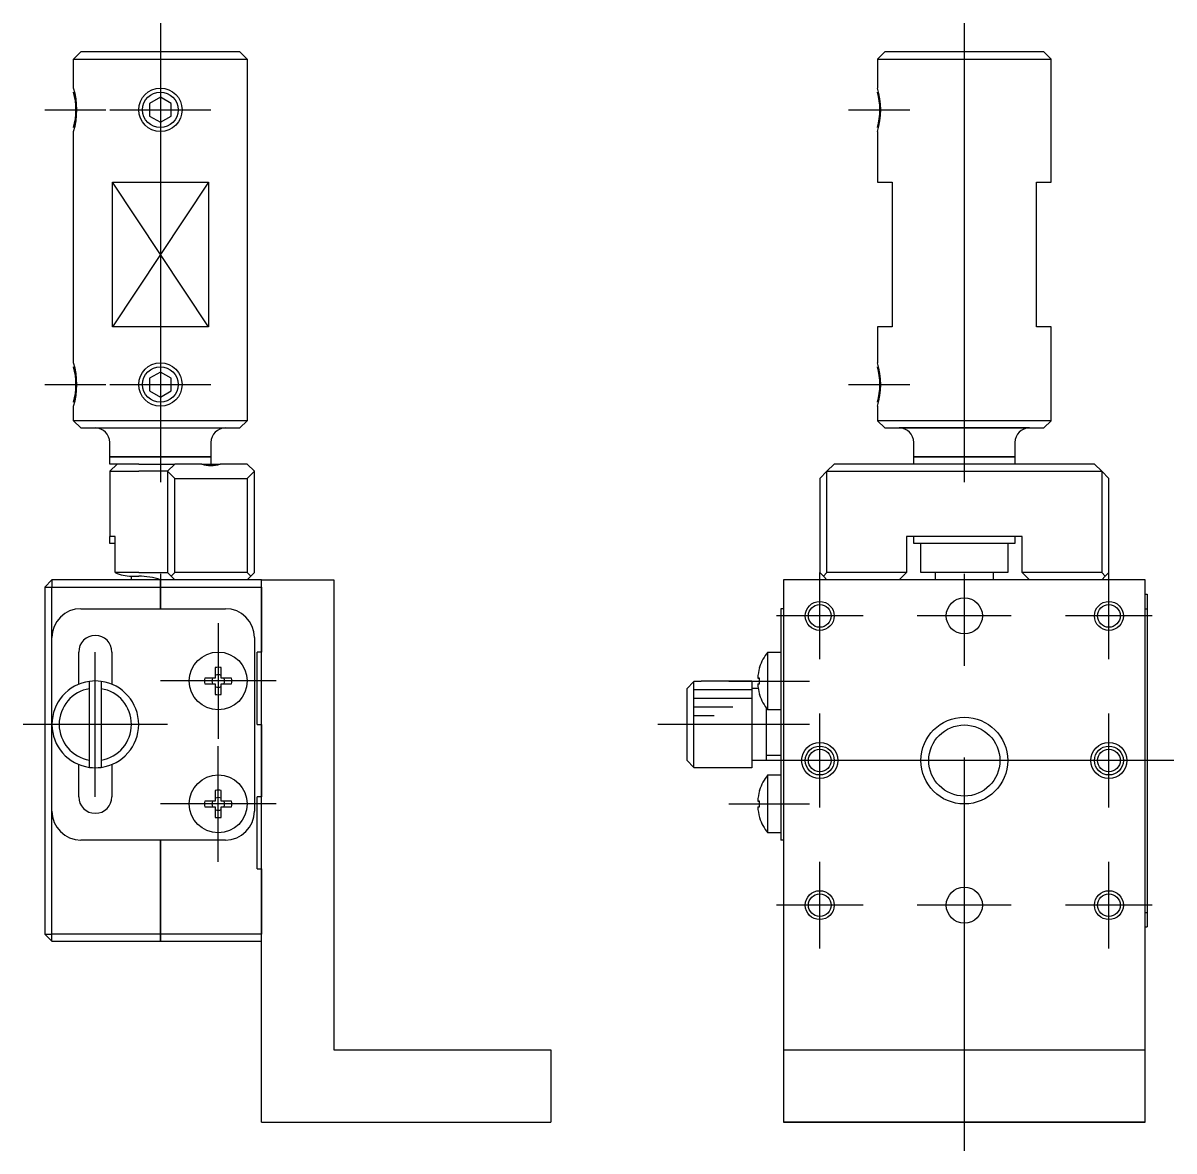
# Model space of a CAD drawing. Extents: x -84 to 120, y -83 to 105.
# Drawn here: x 40.3 to 119.8, y -27 to 51 of the extents above; entities that cross this region are included whole.
import ezdxf

# ---------------------------------------------------------------- set-up
doc = ezdxf.new("R2010")
doc.units = 0
doc.linetypes.add('CENTER', pattern=[50.8, 31.75, -6.35, 6.35, -6.35])
doc.layers.get('0').update_dxf_attribs({"linetype": 'CONTINUOUS'})
doc.layers.add('CENTER', color=1, linetype='CENTER')

msp = doc.modelspace()

# ---------------------------------------------------------------- linework, layer by layer
at = {"color": 7, "linetype": 'CONTINUOUS'}
for p, q in [((43.75, 48.5), (44.25, 49)), ((55.25, 49), (44.25, 49)), ((55.25, 49), (55.75, 48.5)), ((99.35, 48.5), (99.85, 49)), ((110.85, 49), (99.85, 49)), ((110.85, 49), (111.35, 48.5)), ((43.75, 46.5), (43.75, 48.5)), ((43.75, 48.5), (55.75, 48.5)), ((55.75, 48.5), (55.75, 23.5)), ((99.35, 48.5), (99.35, 46.5)), ((99.35, 48.5), (111.35, 48.5)), ((111.35, 40), (111.35, 48.5)), ((49.75, 45.866), (49, 45.433)), ((49, 45.433), (49, 44.567)), ((50.5, 45.433), (49.75, 45.866)), ((50.5, 44.567), (50.5, 45.433)), ((49, 44.567), (49.75, 44.134)), ((49.75, 44.134), (50.5, 44.567)), ((43.75, 27.5), (43.75, 43.5)), ((99.35, 43.5), (99.35, 40)), ((46.433, 40), (53.067, 40)), ((46.433, 30), (46.433, 40)), ((53.067, 40), (53.067, 30)), ((99.35, 40), (100.35, 40)), ((99.35, 40), (100.35, 40)), ((100.35, 40), (100.35, 30)), ((110.35, 30), (110.35, 40)), ((110.35, 40), (111.35, 40)), ((110.35, 40), (111.35, 40)), ((53.067, 30), (46.433, 30)), ((99.35, 30), (99.35, 27.5)), ((100.35, 30), (99.35, 30)), ((111.35, 30), (110.35, 30)), ((111.35, 23.5), (111.35, 30)), ((49.75, 26.866), (49, 26.433)), ((49, 26.433), (49, 25.567)), ((50.5, 26.433), (49.75, 26.866)), ((50.5, 25.567), (50.5, 26.433)), ((49, 25.567), (49.75, 25.134)), ((49.75, 25.134), (50.5, 25.567)), ((43.75, 23.5), (43.75, 24.5)), ((99.35, 24.5), (99.35, 23.5)), ((55.75, 23.5), (43.75, 23.5)), ((44.25, 23), (43.75, 23.5)), ((55.75, 23.5), (55.25, 23)), ((111.35, 23.5), (99.35, 23.5)), ((99.85, 23), (99.35, 23.5)), ((111.35, 23.5), (110.85, 23)), ((44.25, 23), (55.25, 23)), ((99.85, 23), (110.85, 23)), ((99.85, 23), (103.85, 23)), ((109.85, 23), (100.85, 23)), ((103.85, 23), (100.85, 23)), ((109.85, 23), (106.85, 23)), ((106.85, 23), (110.85, 23)), ((46.25, 21), (46.25, 22)), ((53.25, 22), (53.25, 21)), ((101.85, 21), (101.85, 22)), ((108.85, 22), (108.85, 21)), ((53.25, 21), (46.25, 21)), ((46.25, 21), (53.25, 21)), ((46.25, 20.5), (46.25, 21)), ((53.25, 21), (53.25, 20.5)), ((105.35, 21), (101.85, 21)), ((101.85, 21), (105.35, 21)), ((101.85, 20.5), (101.85, 21)), ((108.85, 21), (105.35, 21)), ((105.35, 21), (108.85, 21)), ((108.85, 21), (108.85, 20.5)), ((46.25, 20), (46.75, 20.5)), ((46.75, 20.5), (46.25, 20.5)), ((46.25, 20), (46.25, 15.5)), ((46.25, 20), (47.75, 20)), ((47.75, 20.5), (46.75, 20.5)), ((48.25, 20.5), (47.75, 20.5)), ((47.75, 20), (48.25, 20)), ((48.25, 20.5), (50.75, 20.5)), ((50.25, 20), (48.25, 20)), ((50.25, 20), (50.75, 20.5)), ((50.25, 20), (50.25, 13)), ((50.75, 19.5), (50.25, 20)), ((52.61, 20.5), (50.75, 20.5)), ((52.61, 20.5), (53.25, 20.5)), ((53.25, 20.5), (53.89, 20.5)), ((55.75, 20.5), (53.89, 20.5)), ((55.75, 20.5), (56.25, 20)), ((56.25, 20), (55.75, 19.5)), ((56.25, 13), (56.25, 20)), ((95.85, 20), (95.35, 19.5)), ((96.35, 20.5), (95.85, 20)), ((95.85, 20), (114.85, 20)), ((95.85, 13), (95.85, 20)), ((114.35, 20.5), (96.35, 20.5)), ((114.85, 20), (114.35, 20.5)), ((114.85, 20), (114.85, 13)), ((115.35, 19.5), (114.85, 20)), ((50.75, 13), (50.75, 19.5)), ((50.75, 19.5), (55.75, 19.5)), ((55.75, 19.5), (55.75, 13)), ((95.35, 19.5), (95.35, 13)), ((115.35, 13), (115.35, 19.5)), ((46.25, 15), (46.25, 15.5)), ((46.632, 15.5), (46.25, 15.5)), ((46.632, 13), (46.632, 15.5)), ((109.35, 15.5), (101.35, 15.5)), ((101.35, 15.5), (101.35, 13)), ((101.85, 15.5), (101.35, 15.5)), ((101.85, 15), (101.85, 15.5)), ((109.35, 15.5), (108.85, 15.5)), ((108.85, 15.5), (108.85, 15)), ((109.35, 13), (109.35, 15.5)), ((46.632, 15), (46.25, 15)), ((105.35, 15), (101.85, 15)), ((102.35, 15), (101.85, 15)), ((102.35, 13), (102.35, 15)), ((108.85, 15), (105.35, 15)), ((108.35, 15), (108.35, 13)), ((108.85, 15), (108.35, 15)), ((47.75, 13), (46.632, 13)), ((48.25, 13), (47.75, 13)), ((47.75, 12.75), (48.25, 12.75)), ((47.75, 12.5), (47.75, 12.75)), ((48.25, 13), (50.25, 13)), ((50.25, 13), (50.5, 12.75)), ((50.75, 13), (50.5, 12.75)), ((50.5, 12.75), (50.75, 12.5)), ((55.75, 13), (50.75, 13)), ((55.75, 13), (56, 12.75)), ((56, 12.75), (55.75, 12.5)), ((56.25, 13), (56, 12.75)), ((95.35, 13), (95.6, 12.75)), ((95.35, 13), (95.6, 12.75)), ((95.85, 13), (95.6, 12.75)), ((95.6, 12.75), (95.85, 12.5)), ((95.6, 12.75), (95.85, 12.5)), ((101.35, 13), (95.85, 13)), ((100.85, 12.5), (101.35, 13)), ((101.1, 12.75), (100.85, 12.5)), ((101.35, 13), (101.1, 12.75)), ((108.35, 13), (102.35, 13)), ((103.35, 13), (102.35, 13)), ((103.35, 12.5), (103.35, 13)), ((107.35, 13), (103.35, 13)), ((107.35, 13), (103.35, 13)), ((108.35, 13), (107.35, 13)), ((107.35, 13), (107.35, 12.5)), ((114.85, 13), (109.35, 13)), ((109.35, 13), (109.85, 12.5)), ((109.6, 12.75), (109.35, 13)), ((109.85, 12.5), (109.6, 12.75)), ((115.1, 12.75), (114.85, 13)), ((114.85, 12.5), (115.1, 12.75)), ((114.85, 12.5), (115.1, 12.75)), ((115.1, 12.75), (115.35, 13)), ((115.1, 12.75), (115.35, 13)), ((41.75, 12), (42.25, 12.5)), ((41.75, 12), (42.25, 12)), ((41.75, 12), (41.75, 9)), ((49.75, 12.5), (42.25, 12.5)), ((42.25, 12.5), (42.25, 12)), ((42.25, 8.5), (42.25, 12)), ((42.25, 12), (49.75, 12)), ((52.25, 12.5), (49.75, 12.5)), ((49.75, 12), (49.75, 12.5)), ((49.75, 12.5), (49.75, 12)), ((49.75, 12), (56.75, 12)), ((49.75, 10.5), (49.75, 12)), ((49.75, 12), (49.75, 10.5)), ((56.75, 12.5), (52.25, 12.5)), ((56.75, 12.5), (61.75, 12.5)), ((56.75, 12), (56.75, 12.5)), ((56.75, 9), (56.75, 12)), ((56.75, 12), (56.75, 9)), ((61.75, 12.5), (61.75, 11)), ((117.85, 12.5), (92.85, 12.5)), ((92.85, 12.5), (92.85, -20)), ((117.85, -20), (117.85, 12.5)), ((117.85, 11.5), (118, 11.5)), ((118, 11.5), (118, 10.51)), ((44.25, 10.5), (54.25, 10.5)), ((61.75, 11), (61.75, -9)), ((92.65, 10.5), (92.65, 8.5)), ((92.85, 10.5), (92.65, 10.5)), ((117.85, 10.5), (118, 10.5)), ((118, 10.5), (118, -10.5)), ((41.75, 9), (41.75, -1)), ((56.75, 7.5), (56.75, 9)), ((56.75, 9), (56.75, 7.5)), ((42.25, -12), (42.25, 8.5)), ((56.25, 8.5), (56.25, -3.5)), ((92.65, 8.5), (92.65, -3.5)), ((44.1, 5.271), (44.1, 7.5)), ((46.4, 7.5), (46.4, 5.271)), ((56.45, 2.5), (56.45, 7.5)), ((56.75, 7.5), (56.45, 7.5)), ((56.75, 2.5), (56.75, 7.5)), ((91.752, 7.5), (92.65, 7.5)), ((91.752, 5.5), (91.752, 7.5)), ((53.55, 6.429), (53.55, 5.7)), ((53.95, 5.7), (53.95, 6.429)), ((91.194, 6.429), (91.194, 6.45)), ((53.55, 5.7), (52.821, 5.7)), ((54.679, 5.7), (53.95, 5.7)), ((91.062, 5.7), (91.194, 5.7)), ((91.194, 5.7), (91.062, 5.7)), ((91.194, 5.3), (91.194, 5.7)), ((44.85, 4.968), (44.85, 5.473)), ((44.85, 0.032), (44.85, 4.968)), ((45.65, 5.473), (45.65, 4.968)), ((45.65, 4.968), (45.65, 0.032)), ((52.821, 5.3), (53.55, 5.3)), ((53.55, 5.3), (53.55, 4.571)), ((53.95, 4.571), (53.95, 5.3)), ((53.95, 5.3), (54.679, 5.3)), ((86.65, 5.473), (86.15, 4.968)), ((86.15, 4.968), (86.15, 0.032)), ((86.65, -0.473), (86.65, 5.473)), ((87.15, 5.473), (86.65, 5.473)), ((90.65, 4.9), (86.65, 4.9)), ((87.15, 5.5), (90.65, 5.5)), ((87.15, 5.5), (87.15, 5.473)), ((90.65, 5.5), (90.65, -0.5)), ((90.65, 5), (91.095, 5)), ((91.062, 5.3), (91.194, 5.3)), ((91.752, 3.5), (91.752, 5.5)), ((90.65, 4.3), (86.65, 4.3)), ((91.194, 4.55), (91.194, 4.571)), ((89.35, 3.7), (86.65, 3.7)), ((91.65, 3.635), (91.65, 0)), ((92.65, 3.5), (91.752, 3.5)), ((56.45, 2.5), (56.75, 2.5)), ((56.75, -2.5), (56.75, 2.5)), ((56.75, 2.5), (56.75, -2.5)), ((88.05, 3.1), (86.65, 3.1)), ((44.85, -0.473), (44.85, 0.032)), ((45.65, 0.032), (45.65, -0.473)), ((86.15, 0.032), (86.65, -0.473)), ((91.65, 0), (90.65, 0)), ((92.65, 0.35), (91.65, 0.35)), ((44.1, -2.5), (44.1, -0.271)), ((46.4, -0.271), (46.4, -2.5)), ((86.65, -0.473), (87.15, -0.473)), ((87.15, -0.473), (87.15, -0.5)), ((90.65, -0.5), (87.15, -0.5)), ((41.75, -1), (41.75, -11)), ((91.752, -1), (92.65, -1)), ((91.752, -3), (91.752, -1)), ((53.55, -2.071), (53.55, -2.8)), ((53.95, -2.8), (53.95, -2.071)), ((91.194, -2.071), (91.194, -2.05)), ((53.55, -2.8), (52.821, -2.8)), ((54.679, -2.8), (53.95, -2.8)), ((56.45, -7.5), (56.45, -2.5)), ((56.75, -2.5), (56.45, -2.5)), ((56.75, -7.5), (56.75, -2.5)), ((91.062, -2.8), (91.194, -2.8)), ((91.194, -2.8), (91.062, -2.8)), ((91.194, -3.2), (91.194, -2.8)), ((91.752, -5), (91.752, -3)), ((52.821, -3.2), (53.55, -3.2)), ((53.55, -3.2), (53.55, -3.929)), ((53.95, -3.929), (53.95, -3.2)), ((53.95, -3.2), (54.679, -3.2)), ((91.062, -3.2), (91.194, -3.2)), ((91.194, -3.95), (91.194, -3.929)), ((92.65, -3.5), (92.65, -5.5)), ((54.25, -5.5), (44.25, -5.5)), ((49.75, -5.5), (49.75, -12)), ((49.75, -12), (49.75, -5.5)), ((92.65, -5), (91.752, -5)), ((92.85, -5.5), (92.65, -5.5)), ((92.85, -5.5), (92.65, -5.5)), ((56.45, -7.5), (56.75, -7.5)), ((56.75, -11), (56.75, -7.5)), ((56.75, -7.5), (56.75, -11)), ((61.75, -9), (61.75, -20)), ((41.75, -11), (41.75, -12)), ((56.75, -12), (56.75, -11)), ((56.75, -11), (56.75, -12)), ((117.85, -10.5), (118, -10.5)), ((117.85, -10.5), (118, -10.5)), ((118, -10.51), (118, -11.5)), ((117.85, -11.5), (118, -11.5)), ((117.85, -11.5), (118, -11.5)), ((42.25, -12.5), (41.75, -12)), ((41.75, -12), (42.25, -12)), ((49.75, -12), (42.25, -12)), ((42.25, -12.5), (42.25, -12)), ((42.25, -12.5), (49.75, -12.5)), ((56.75, -12), (49.75, -12)), ((49.75, -12.5), (49.75, -12)), ((49.75, -12), (49.75, -12.5)), ((49.75, -12.5), (56.75, -12.5)), ((56.75, -25), (56.75, -12)), ((61.75, -20), (76.75, -20)), ((76.75, -20), (76.75, -25)), ((92.85, -20), (117.85, -20)), ((92.85, -20), (92.85, -25)), ((117.85, -25), (117.85, -20)), ((56.75, -25), (76.75, -25)), ((117.85, -25), (92.85, -25)), ((92.85, -25), (117.85, -25)), ((96.6, -25), (94.1, -25)), ((96.6, -25), (94.1, -25)), ((96.6, -25), (94.1, -25)), ((96.6, -25), (94.1, -25)), ((116.6, -25), (114.1, -25)), ((116.6, -25), (114.1, -25)), ((116.6, -25), (114.1, -25)), ((116.6, -25), (114.1, -25))]:
    msp.add_line(p, q, dxfattribs=at)
at = {"color": 3, "linetype": 'CONTINUOUS'}
for p, q in [((53.067, 30), (46.433, 40)), ((53.067, 40), (46.433, 30))]:
    msp.add_line(p, q, dxfattribs=at)
for centre, radius in [((49.75, 45), 1.5), ((49.75, 26), 1.5), ((95.35, 10), 1), ((115.35, 10), 1), ((105.35, 0), 3), ((95.35, 0), 1), ((115.35, 0), 1), ((95.35, -10), 1), ((115.35, -10), 1)]:
    msp.add_circle(centre, radius, dxfattribs=at)
at = {"color": 7, "linetype": 'CONTINUOUS'}
for centre, radius in [((49.75, 45), 1.23), ((49.75, 26), 1.23), ((105.35, 10), 1.25), ((95.35, 10), 0.783), ((115.35, 10), 0.783), ((53.75, 5.5), 2), ((105.35, 0), 2.458), ((95.35, 0), 1.25), ((115.35, 0), 1.25), ((95.35, 0), 0.783), ((115.35, 0), 0.783), ((53.75, -3), 2), ((105.35, -10), 1.25), ((95.35, -10), 0.783), ((115.35, -10), 0.783)]:
    msp.add_circle(centre, radius, dxfattribs=at)
at = {"color": 3, "linetype": 'CONTINUOUS'}
for centre in [(38.813, 45), (94.412, 45), (38.813, 26), (94.412, 26)]:
    msp.add_arc(centre, 5.16, 343.10103, 16.89897, dxfattribs=at)
at = {"color": 7, "linetype": 'CONTINUOUS'}
for centre, radius, start, end in [((39.182, 45), 4.73, 344.9348, 15.0652), ((94.782, 45), 4.73, 344.9348, 15.0652), ((39.182, 26), 4.73, 344.9348, 15.0652), ((94.782, 26), 4.73, 344.9348, 15.0652), ((45.25, 22), 1, 0, 90), ((54.25, 22), 1, 90, 180), ((100.85, 22), 1, 0, 90), ((109.85, 22), 1, 90, 180), ((53.25, 22.5), 2.1, 252.24721, 287.75279), ((47.776, 15.492), 2.743, 245.34005, 269.45118), ((48.235, 8.035), 4.715, 71.25786, 89.81749), ((44.25, 8.5), 2, 90, 180), ((54.25, 8.5), 2, 0, 90), ((45.25, 7.5), 1.15, 0, 180), ((94.25, 5.5), 3.2, 141.31781, 162.72999), ((53.75, 5.5), 0.95, 77.8468, 102.1532), ((94.25, 5.5), 3.194, 163.09474, 176.40965), ((53.75, 5.5), 0.95, 167.8468, 192.1532), ((53.75, 5.5), 0.435, 152.63352, 207.36648), ((53.75, 5.5), 0.435, 62.63352, 117.36648), ((53.75, 5.5), 0.435, 332.63352, 27.36648), ((53.75, 5.5), 0.95, 347.8468, 12.1532), ((45.25, 2.5), 3, 97.66226, 262.33774), ((45.25, 2.5), 2.5, 99.2069, 260.7931), ((45.25, 2.5), 3, 82.33774, 97.66226), ((45.25, 2.5), 3, 277.66226, 82.33774), ((45.25, 2.5), 2.5, 279.2069, 80.7931), ((53.75, 5.5), 0.435, 242.63352, 297.36648), ((94.25, 5.5), 3.194, 183.59035, 196.90526), ((53.75, 5.5), 0.95, 257.8468, 282.1532), ((94.25, 5.5), 3.2, 197.27001, 218.68219), ((45.25, 2.5), 3, 262.33774, 277.66226), ((94.25, -3), 3.2, 141.31781, 162.72999), ((53.75, -3), 0.95, 77.8468, 102.1532), ((94.25, -3), 3.194, 163.09474, 176.40965), ((45.25, -2.5), 1.15, 180, 0), ((53.75, -3), 0.95, 167.8468, 192.1532), ((53.75, -3), 0.435, 152.63352, 207.36648), ((53.75, -3), 0.435, 62.63352, 117.36648), ((53.75, -3), 0.435, 332.63352, 27.36648), ((53.75, -3), 0.95, 347.8468, 12.1532), ((44.25, -3.5), 2, 180, 270), ((53.75, -3), 0.435, 242.63352, 297.36648), ((53.75, -3), 0.95, 257.8468, 282.1532), ((54.25, -3.5), 2, 270, 0), ((94.25, -3), 3.194, 183.59035, 196.90526), ((94.25, -3), 3.2, 197.27001, 218.68219)]:
    msp.add_arc(centre, radius, start, end, dxfattribs=at)
at = {"layer": 'CENTER', "color": 1, "linetype": 'CENTER'}
for p, q in [((49.75, 51), (49.75, 10.5)), ((105.35, 51), (105.35, -27)), ((41.75, 45), (45.973, 45)), ((46.25, 45), (53.25, 45)), ((97.35, 45), (101.573, 45)), ((41.75, 26), (45.973, 26)), ((46.25, 26), (53.25, 26)), ((97.35, 26), (101.573, 26)), ((95.35, 7), (95.35, 13)), ((115.35, 7), (115.35, 13)), ((98.35, 10), (92.35, 10)), ((108.6, 10), (102.1, 10)), ((118.35, 10), (112.35, 10)), ((53.75, 9.5), (53.75, 1.5)), ((45.25, -2.5), (45.25, 7.5)), ((57.75, 5.5), (49.75, 5.5)), ((89.062, 5.498), (94.65, 5.498)), ((95.35, -3.25), (95.35, 3.25)), ((115.35, -3.25), (115.35, 3.25)), ((50.25, 2.5), (40.25, 2.5)), ((94.65, 2.5), (84.15, 2.5)), ((53.75, -7), (53.75, 1)), ((119.85, 0), (90.85, 0)), ((57.75, -3), (49.75, -3)), ((89.062, -3.002), (94.65, -3.002)), ((95.35, -13), (95.35, -7)), ((115.35, -13), (115.35, -7)), ((98.35, -10), (92.35, -10)), ((108.6, -10), (102.1, -10)), ((118.35, -10), (112.35, -10))]:
    msp.add_line(p, q, dxfattribs=at)

doc.saveas('drawing.dxf')
